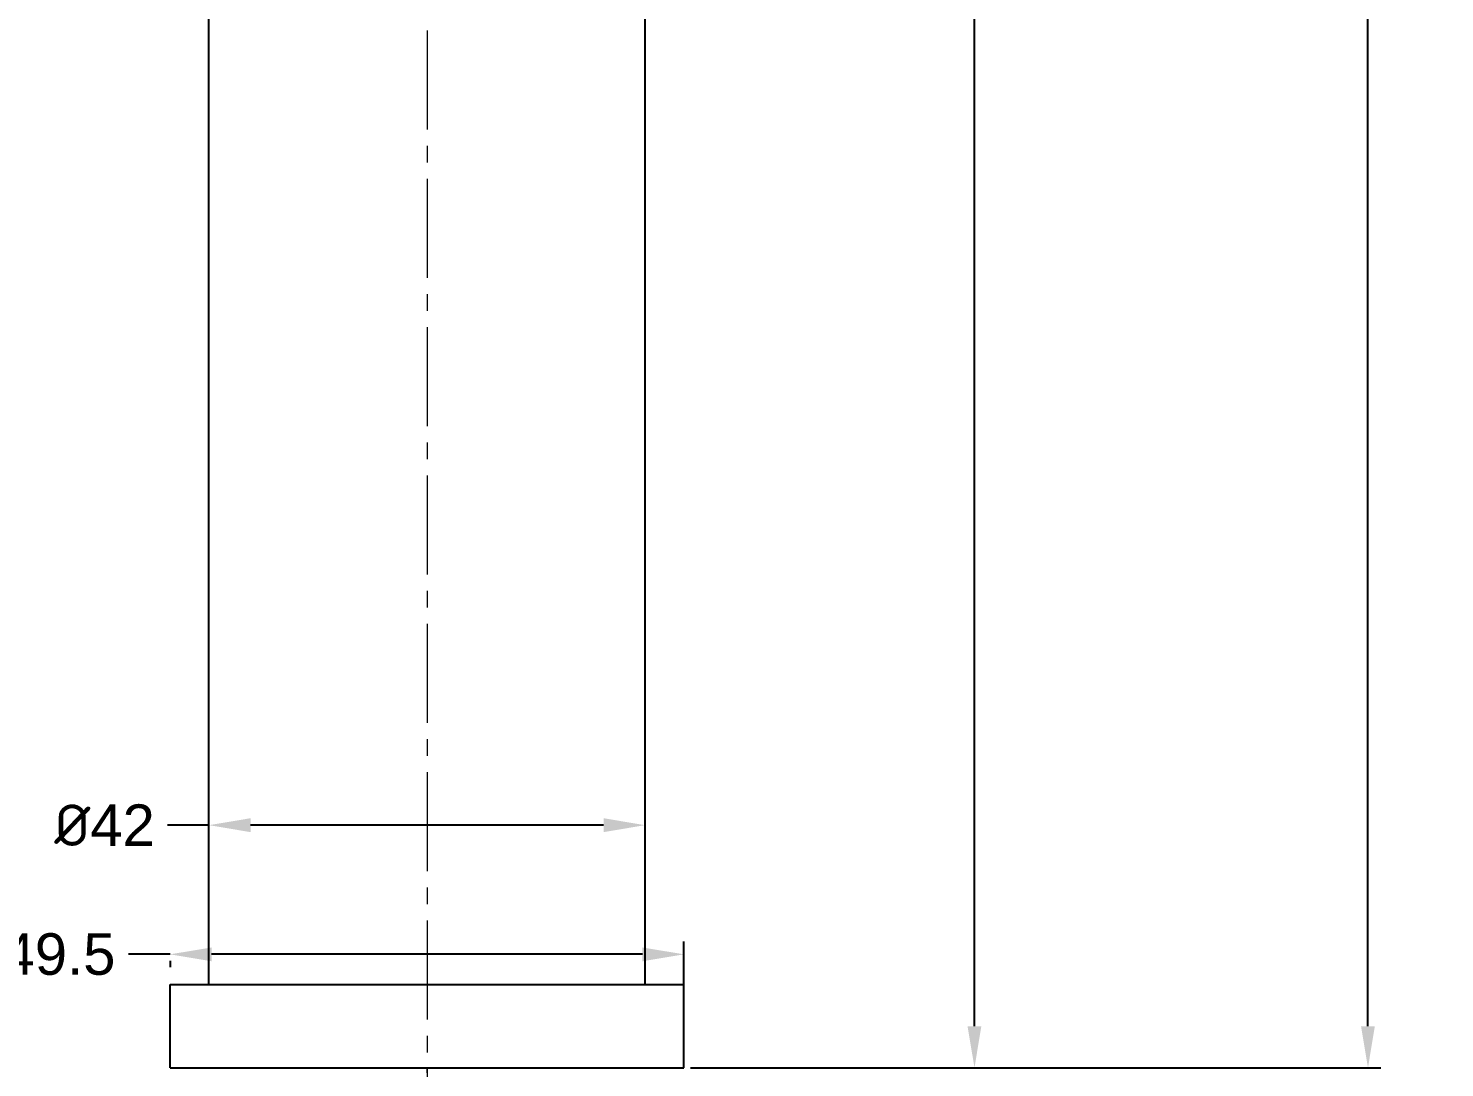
# Model space of a CAD drawing. Header units: millimetres. Extents: x 13479 to 14073, y 4989 to 5829.
# Drawn here: x 13552.9 to 13689.3, y 5252.1 to 5352.2 of the extents above; entities that cross this region are included whole.
import ezdxf

# ---------------------------------------------------------------- set-up
doc = ezdxf.new("R2010")
doc.units = ezdxf.units.MM
doc.linetypes.add('CENTER2', pattern=[28.575, 19.05, -3.175, 3.175, -3.175])
doc.linetypes.add('CENTERX2', pattern=[101.6, 63.5, -12.7, 12.7, -12.7])
doc.layers.add('CENTER', color=1, linetype='CENTERX2', lineweight=15)
doc.layers.add('DIM_', color=5, linetype='Continuous', lineweight=9)
doc.styles.get("Standard").update_dxf_attribs({"font": 'arial.ttf'})
doc.dimstyles.new('사본(2) STANDARD', dxfattribs={"dimscale": 0, "dimtxt": 4, "dimasz": 4, "dimexe": 1.25, "dimexo": 0.625, "dimgap": 1.5, "dimtad": 3, "dimtih": 1, "dimtoh": 1, "dimdec": 1, "dimzin": 9, "dimdsep": 46, "dimtxsty": 'Standard', "dimcen": 2.5, "dimclrd": 5, "dimclre": 5, "dimclrt": 5, "dimadec": 0, "dimazin": 0, "dimtfac": 1, "dimtdec": 1, "dimtmove": 0, "dimatfit": 3, "dimfxl": 1.25, "dimtfill": 1, "dimtolj": 1, "dimtzin": 0, "dimarcsym": 0})

# ---------------------------------------------------------------- blocks, each defined once
blk = doc.blocks.new('*D0')
at = {"layer": 'Defpoints', "color": 0, "transparency": 16777216}
for p in [(13611.29, 5570.64), (13681.92, 5570.64), (13616.04, 5252.14)]:
    blk.add_point(p, dxfattribs=at)
at = {"layer": 'DIM_', "color": 5, "lineweight": -2, "transparency": 16777216}
for p, q in [((13611.91, 5570.64), (13683.17, 5570.64)), ((13681.92, 5566.64), (13681.92, 5414.94)), ((13681.92, 5256.14), (13681.92, 5407.85)), ((13616.66, 5252.14), (13683.17, 5252.14))]:
    blk.add_line(p, q, dxfattribs=at)
at = {"layer": 'DIM_', "color": 5, "transparency": 16777216}
for points in [[(13681.25, 5566.64), (13682.58, 5566.64), (13681.92, 5570.64)], [(13681.25, 5256.14), (13682.58, 5256.14), (13681.92, 5252.14)]]:
    blk.add_solid(points, dxfattribs=at)
at = {"layer": 'DIM_', "color": 5, "transparency": 16777216, "insert": (13681.92, 5411.39), "char_height": 4, "attachment_point": 5, "bg_fill": 3, "box_fill_scale": 1.1, "bg_fill_color": 256, "bg_fill_true_color": 13158600, "bg_fill_transparency": 0}
blk.add_mtext('\\A1;318.5', dxfattribs=at)
blk = doc.blocks.new('*D1')
at = {"layer": 'Defpoints', "color": 0, "transparency": 16777216}
for p in [(13613.49, 5536.64), (13616.04, 5252.14), (13644.02, 5252.14)]:
    blk.add_point(p, dxfattribs=at)
at = {"layer": 'DIM_', "color": 5, "lineweight": -2, "transparency": 16777216}
for p, q in [((13614.11, 5536.64), (13645.27, 5536.64)), ((13644.02, 5532.64), (13644.02, 5397.94)), ((13644.02, 5256.14), (13644.02, 5390.85)), ((13616.66, 5252.14), (13645.27, 5252.14))]:
    blk.add_line(p, q, dxfattribs=at)
at = {"layer": 'DIM_', "color": 5, "transparency": 16777216}
for points in [[(13643.35, 5532.64), (13644.68, 5532.64), (13644.02, 5536.64)], [(13643.35, 5256.14), (13644.68, 5256.14), (13644.02, 5252.14)]]:
    blk.add_solid(points, dxfattribs=at)
at = {"layer": 'DIM_', "color": 5, "transparency": 16777216, "insert": (13644.02, 5394.39), "char_height": 4, "attachment_point": 5, "bg_fill": 3, "box_fill_scale": 1.1, "bg_fill_color": 256, "bg_fill_true_color": 13158600, "bg_fill_transparency": 0}
blk.add_mtext('\\A1;284.5', dxfattribs=at)
blk = doc.blocks.new('*D6')
at = {"layer": 'Defpoints', "color": 0, "transparency": 16777216}
for p in [(13570.29, 5275.5), (13612.29, 5275.5), (13612.29, 5275.5)]:
    blk.add_point(p, dxfattribs=at)
at = {"layer": 'DIM_', "color": 5, "lineweight": -2, "transparency": 16777216}
for p, q in [((13570.29, 5276.13), (13570.29, 5276.75)), ((13612.29, 5276.13), (13612.29, 5276.75)), ((13570.29, 5275.5), (13566.29, 5275.5)), ((13608.29, 5275.5), (13574.29, 5275.5))]:
    blk.add_line(p, q, dxfattribs=at)
at = {"layer": 'DIM_', "color": 5, "transparency": 16777216}
for points in [[(13574.29, 5276.17), (13574.29, 5274.83), (13570.29, 5275.5)], [(13608.29, 5276.17), (13608.29, 5274.83), (13612.29, 5275.5)]]:
    blk.add_solid(points, dxfattribs=at)
at = {"layer": 'DIM_', "color": 5, "transparency": 16777216, "insert": (13560.23, 5275.5), "char_height": 4, "attachment_point": 5, "bg_fill": 3, "box_fill_scale": 1.1, "bg_fill_color": 256, "bg_fill_true_color": 13158600, "bg_fill_transparency": 0}
blk.add_mtext('\\A1;{\\fISOCPEUR|b0|i0|c0|p34;%%C}42', dxfattribs=at)
blk = doc.blocks.new('*D7')
at = {"layer": 'Defpoints', "color": 0, "transparency": 16777216}
for p in [(13566.54, 5263.06), (13616.04, 5263.06), (13616.04, 5259.14)]:
    blk.add_point(p, dxfattribs=at)
at = {"layer": 'DIM_', "color": 5, "lineweight": -2, "transparency": 16777216}
for p, q in [((13566.54, 5263.06), (13562.54, 5263.06)), ((13612.04, 5263.06), (13570.54, 5263.06)), ((13616.04, 5259.77), (13616.04, 5264.31)), ((13566.54, 5262.43), (13566.54, 5261.81))]:
    blk.add_line(p, q, dxfattribs=at)
at = {"layer": 'DIM_', "color": 5, "transparency": 16777216}
for points in [[(13570.54, 5263.72), (13570.54, 5262.39), (13566.54, 5263.06)], [(13612.04, 5263.72), (13612.04, 5262.39), (13616.04, 5263.06)]]:
    blk.add_solid(points, dxfattribs=at)
at = {"layer": 'DIM_', "color": 5, "transparency": 16777216, "insert": (13554.11, 5263.06), "char_height": 4, "attachment_point": 5, "bg_fill": 3, "box_fill_scale": 1.1, "bg_fill_color": 256, "bg_fill_true_color": 13158600, "bg_fill_transparency": 0}
blk.add_mtext('\\A1;{\\fISOCPEUR|b0|i0|c0|p34;%%C}49.5', dxfattribs=at)

msp = doc.modelspace()

# ---------------------------------------------------------------- linework, layer by layer
for p, q in [((13570.29, 5260.14), (13570.29, 5520.38)), ((13612.29, 5260.14), (13612.29, 5520.38)), ((13566.54, 5252.14), (13566.54, 5260.14)), ((13566.54, 5260.14), (13616.04, 5260.14)), ((13616.04, 5252.14), (13616.04, 5260.14)), ((13566.54, 5252.14), (13616.04, 5252.14))]:
    msp.add_line(p, q)
at = {"linetype": 'Continuous', "lineweight": 13}
msp.add_line((13591.29, 5251.64), (13591.29, 5252.14), dxfattribs=at)
at = {"layer": 'CENTER', "color": 1, "linetype": 'CENTER2', "ltscale": 0.5}
msp.add_line((13591.29, 5580.64), (13591.29, 5164.14), dxfattribs=at)

# ---------------------------------------------------------------- next in the draw order: dimensions: what is measured, and where the dimension line sits
at = {"layer": 'DIM_'}
dim = msp.add_linear_dim(base=(13681.92, 5570.64), p1=(13616.04, 5252.14), p2=(13611.29, 5570.64), angle=90, dimstyle='사본(2) STANDARD', override={"dimscale": 1, "dimtad": 0}, dxfattribs=at)
dim.commit()
dim.dimension.update_dxf_attribs({"geometry": '*D0', "text_midpoint": (13681.92, 5411.39)})

# ---------------------------------------------------------------- next in the draw order: dimensions: what is measured, and where the dimension line sits
dim = msp.add_linear_dim(base=(13644.02, 5252.14), p1=(13613.49, 5536.64), p2=(13616.04, 5252.14), angle=90, dimstyle='사본(2) STANDARD', override={"dimscale": 1, "dimtad": 0}, dxfattribs=at)
dim.commit()
dim.dimension.update_dxf_attribs({"geometry": '*D1', "text_midpoint": (13644.02, 5394.39)})
dim = msp.add_linear_dim(base=(13612.29, 5275.5), p1=(13570.29, 5275.5), p2=(13612.29, 5275.5), text='{\\fISOCPEUR|b0|i0|c0|p34;%%C}<>', dimstyle='사본(2) STANDARD', override={"dimscale": 1, "dimtad": 0}, dxfattribs=at)
dim.commit()
dim.dimension.update_dxf_attribs({"geometry": '*D6', "text_midpoint": (13560.23, 5275.5), "dimtype": 128})

# ---------------------------------------------------------------- next in the draw order: dimensions: what is measured, and where the dimension line sits
dim = msp.add_linear_dim(base=(13616.04, 5263.06), p1=(13566.54, 5263.06), p2=(13616.04, 5259.14), text='{\\fISOCPEUR|b0|i0|c0|p34;%%C}<>', dimstyle='사본(2) STANDARD', override={"dimscale": 1, "dimtad": 0}, dxfattribs=at)
dim.commit()
dim.dimension.update_dxf_attribs({"geometry": '*D7', "text_midpoint": (13554.11, 5263.06), "dimtype": 128})

doc.saveas('drawing.dxf')
